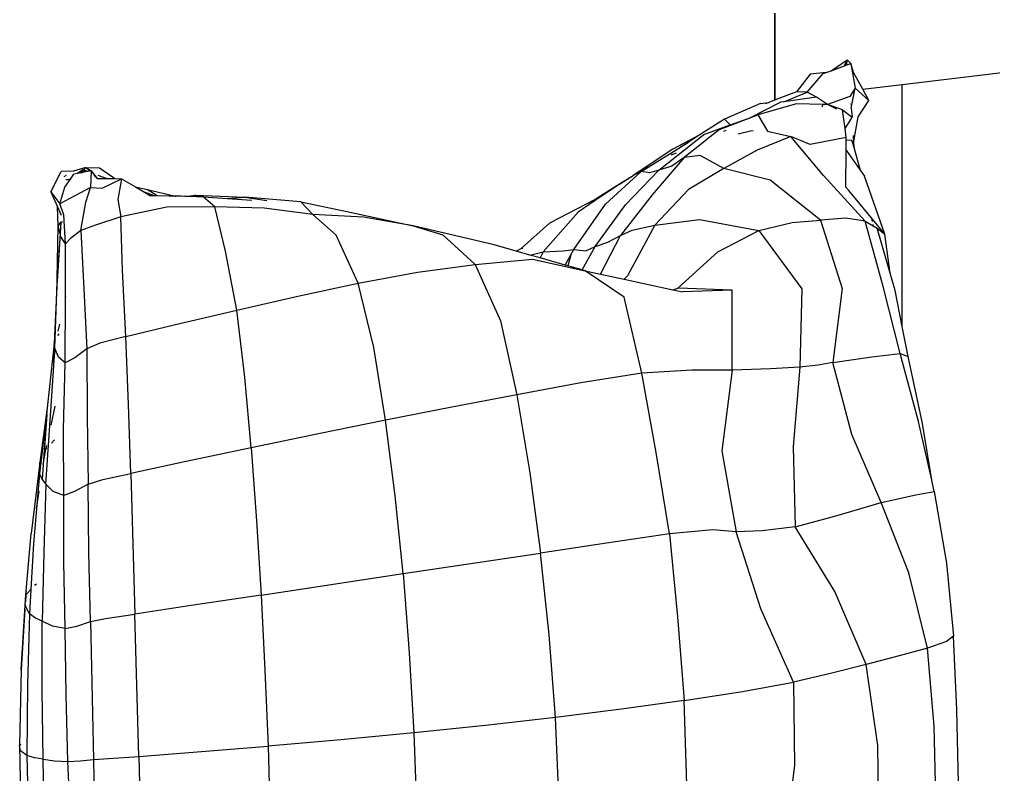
# Model space of a CAD drawing. Extents: x -10531 to 16009, y -6447 to 5372.
# Drawn here: x -3298 to -2758, y -2068 to -1649 of the extents above; entities that cross this region are included whole.
import ezdxf

# ---------------------------------------------------------------- set-up
doc = ezdxf.new("R2010")
doc.units = 0
doc.layers.get('0').update_dxf_attribs({"linetype": 'CONTINUOUS'})

msp = doc.modelspace()

# ---------------------------------------------------------------- linework, layer by layer
for p, q in [((-2879.4, -1643.17), (-2879.4, -1693.85)), ((-2879.3, -1643.16), (-2879.3, -1693.86)), ((-2808.64, -1685.39), (-2559.03, -1655.47)), ((-2848.07, -1677.75), (-2839.23, -1671.7)), ((-2840.69, -1675.07), (-2839.23, -1671.7)), ((-2839.23, -1671.7), (-2839.8, -1674.74)), ((-2839.23, -1671.7), (-2837.15, -1673.78)), ((-2850.89, -1678.78), (-2848.07, -1677.75)), ((-2848.07, -1677.75), (-2840.69, -1675.07)), ((-2840.69, -1675.07), (-2839.8, -1674.74)), ((-2839.8, -1674.74), (-2837.15, -1673.78)), ((-2837.15, -1673.78), (-2834.77, -1687.36)), ((-2835.61, -1678.78), (-2837.15, -1673.78)), ((-2859.78, -1679.73), (-2867.2, -1689.49)), ((-2861.32, -1689.66), (-2852.46, -1679.35)), ((-2850.89, -1678.78), (-2859.78, -1679.73)), ((-2852.46, -1679.35), (-2850.89, -1678.78)), ((-2830.55, -1688.02), (-2835.61, -1678.78)), ((-2834.77, -1687.36), (-2837.79, -1691.97)), ((-2836.95, -1698.42), (-2834.77, -1687.36)), ((-2834.77, -1687.36), (-2827.11, -1694.29)), ((-2830.55, -1688.02), (-2808.64, -1685.39)), ((-2827.11, -1694.29), (-2830.55, -1688.02)), ((-2808.64, -1819.5), (-2808.64, -1685.39)), ((-2879.4, -1694.11), (-2882.6, -1695.32)), ((-2879.3, -1693.86), (-2879.4, -1693.85)), ((-2879.4, -1693.85), (-2879.4, -1694.11)), ((-2879.3, -1694.07), (-2879.4, -1694.11)), ((-2879.3, -1693.86), (-2878.48, -1693.76)), ((-2878.48, -1693.76), (-2879.3, -1694.07)), ((-2879.3, -1693.86), (-2879.3, -1694.07)), ((-2867.2, -1689.49), (-2878.48, -1693.76)), ((-2874.27, -1695.02), (-2861.32, -1689.66)), ((-2856.14, -1692.47), (-2874.27, -1695.02)), ((-2861.32, -1689.66), (-2867.2, -1689.49)), ((-2856.14, -1692.47), (-2861.32, -1689.66)), ((-2850.01, -1696.43), (-2856.14, -1692.47)), ((-2837.79, -1691.97), (-2850.01, -1696.43)), ((-2833.11, -1703.22), (-2827.11, -1694.29)), ((-2887.3, -1695.87), (-2907.13, -1704.62)), ((-2893.42, -1703.98), (-2876.08, -1695.27)), ((-2867.34, -1696.14), (-2888.69, -1702.26)), ((-2887.3, -1695.87), (-2882.6, -1695.32)), ((-2882.6, -1695.32), (-2884.59, -1696.07)), ((-2874.27, -1695.02), (-2876.08, -1695.27)), ((-2852.71, -1696.39), (-2867.34, -1696.14)), ((-2852.71, -1696.39), (-2853.2, -1698)), ((-2850.01, -1696.43), (-2852.71, -1696.39)), ((-2844.96, -1699.09), (-2850.01, -1696.43)), ((-2841.83, -1699.51), (-2850.01, -1696.43)), ((-2841.83, -1699.51), (-2836.43, -1703.58)), ((-2840.38, -1709.78), (-2841.83, -1699.51)), ((-2837.22, -1696.34), (-2837.28, -1696.35)), ((-2837.02, -1698.59), (-2836.95, -1698.42)), ((-2836.95, -1698.42), (-2836.43, -1703.58)), ((-2907.13, -1704.62), (-2921.15, -1713.56)), ((-2907.13, -1704.62), (-2904.02, -1707.83)), ((-2904.02, -1707.83), (-2893.42, -1703.98)), ((-2894.29, -1704.42), (-2903.78, -1708.07)), ((-2888.69, -1702.26), (-2894.29, -1704.42)), ((-2894.29, -1704.42), (-2893.42, -1703.98)), ((-2893.42, -1703.98), (-2888.69, -1702.26)), ((-2888.69, -1702.26), (-2883.36, -1711.22)), ((-2840.38, -1709.78), (-2836.86, -1704.26)), ((-2836.86, -1704.26), (-2836.43, -1703.58)), ((-2836.86, -1704.26), (-2836.85, -1704.29)), ((-2835.67, -1717.82), (-2833.11, -1703.22)), ((-2918.62, -1713.14), (-2904.02, -1707.83)), ((-2910.13, -1710.52), (-2916.73, -1715.76)), ((-2903.78, -1708.07), (-2910.13, -1710.52)), ((-2907.48, -1711.22), (-2906.26, -1710.62)), ((-2904.02, -1707.83), (-2903.78, -1708.07)), ((-2891.28, -1711.01), (-2892.77, -1711.2)), ((-2839.68, -1714.74), (-2840.38, -1709.78)), ((-2943.53, -1732.84), (-2918.62, -1713.14)), ((-2921.15, -1713.56), (-2935.88, -1721.23)), ((-2921.15, -1713.56), (-2927.19, -1717.41)), ((-2916.89, -1715.89), (-2920, -1718.37)), ((-2917.36, -1716.08), (-2916.85, -1715.82)), ((-2916.73, -1715.76), (-2916.89, -1715.89)), ((-2916.85, -1715.82), (-2916.89, -1715.89)), ((-2916.85, -1715.82), (-2916.73, -1715.76)), ((-2892.77, -1711.2), (-2899.56, -1712.93)), ((-2870.46, -1714.22), (-2889.06, -1721.75)), ((-2883.36, -1711.22), (-2870.46, -1714.22)), ((-2859.7, -1718.74), (-2870.46, -1714.22)), ((-2852.27, -1735.77), (-2870.46, -1714.22)), ((-2839.68, -1714.74), (-2859.7, -1718.74)), ((-2839.72, -1721.82), (-2839.69, -1716.19)), ((-2839.69, -1716.19), (-2839.68, -1714.74)), ((-2836.64, -1716.47), (-2839.69, -1716.19)), ((-2835.9, -1713.71), (-2835.67, -1717.82)), ((-2935.88, -1721.23), (-2957.86, -1735.81)), ((-2953.43, -1733.61), (-2931.65, -1720.12)), ((-2931.65, -1720.12), (-2927.19, -1717.41)), ((-2928.87, -1718.5), (-2931.65, -1720.12)), ((-2920, -1718.37), (-2929.45, -1725.88)), ((-2927.19, -1717.41), (-2928.8, -1718.43)), ((-2920, -1718.37), (-2920.65, -1718.6)), ((-2889.06, -1721.75), (-2907.63, -1731.99)), ((-2835.67, -1717.82), (-2836.64, -1716.47)), ((-2836.64, -1716.47), (-2835.36, -1720.93)), ((-2835.67, -1717.82), (-2835.36, -1720.93)), ((-2835.36, -1720.93), (-2831.94, -1732.86)), ((-2929.45, -1725.88), (-2947.33, -1746.63)), ((-2933.92, -1723.44), (-2936.95, -1724.55)), ((-2929.45, -1725.88), (-2936.4, -1730.71)), ((-2920.6, -1724.7), (-2929.45, -1725.88)), ((-2907.63, -1731.99), (-2920.6, -1724.7)), ((-2839.86, -1742.34), (-2839.72, -1721.82)), ((-2839.72, -1721.82), (-2831.94, -1732.86)), ((-3261.11, -1731.37), (-3267.84, -1733.46)), ((-3262.28, -1732.82), (-3261.11, -1731.37)), ((-3261.11, -1731.37), (-3258.16, -1733.32)), ((-3261.11, -1731.37), (-3258.95, -1733.47)), ((-3261.11, -1731.37), (-3253.43, -1731.57)), ((-3253.43, -1731.57), (-3245.74, -1737.04)), ((-2949.6, -1730.9), (-2956.51, -1735.14)), ((-2936.4, -1730.71), (-2943.53, -1732.84)), ((-2907.63, -1731.99), (-2927.13, -1743.6)), ((-2881.87, -1738.44), (-2907.63, -1731.99)), ((-3280.55, -1744.97), (-3274.81, -1733.68)), ((-3267.84, -1733.46), (-3274.81, -1733.68)), ((-3271.96, -1735.79), (-3273.21, -1736.5)), ((-3272.73, -1742.3), (-3269.57, -1737.79)), ((-3269.49, -1737.61), (-3270.24, -1738.18)), ((-3270.24, -1738.18), (-3269.57, -1737.79)), ((-3269.57, -1737.79), (-3267.7, -1735.12)), ((-3265.64, -1734.74), (-3267.7, -1735.12)), ((-3262.82, -1732.62), (-3265.64, -1734.74)), ((-3263.85, -1734.4), (-3265.64, -1734.74)), ((-3263.85, -1734.4), (-3262.82, -1732.62)), ((-3263.5, -1734.33), (-3263.85, -1734.4)), ((-3263.5, -1734.33), (-3263.48, -1734.32)), ((-3263.49, -1734.33), (-3263.5, -1734.33)), ((-3262.76, -1734.19), (-3263.49, -1734.33)), ((-3263.49, -1734.33), (-3263.48, -1734.32)), ((-3263.48, -1734.32), (-3262.51, -1733.12)), ((-3263.48, -1734.32), (-3262.91, -1733.99)), ((-3262.76, -1734.19), (-3262.91, -1733.99)), ((-3262.82, -1732.62), (-3262.51, -1733.12)), ((-3262.28, -1732.82), (-3262.82, -1732.62)), ((-3261.94, -1734.04), (-3262.76, -1734.19)), ((-3262.51, -1733.12), (-3262.28, -1732.82)), ((-3262.51, -1733.12), (-3261.94, -1734.04)), ((-3259.98, -1733.67), (-3262.28, -1732.82)), ((-3259.98, -1733.67), (-3261.94, -1734.04)), ((-3258.95, -1733.47), (-3259.98, -1733.67)), ((-3258.16, -1733.32), (-3258.95, -1733.47)), ((-3258.16, -1733.32), (-3258.53, -1742.56)), ((-3258.16, -1733.32), (-3254.72, -1737.58)), ((-3256.64, -1735.72), (-3254.72, -1737.58)), ((-3254.72, -1737.58), (-3245.64, -1737.59)), ((-3249.59, -1737.5), (-3254.33, -1735.75)), ((-3252.12, -1742.84), (-3241.4, -1737.6)), ((-3245.74, -1737.04), (-3245.64, -1737.59)), ((-3245.74, -1737.04), (-3244.95, -1737.59)), ((-3245.64, -1737.59), (-3244.95, -1737.59)), ((-3244.95, -1737.59), (-3241.4, -1737.6)), ((-3241.4, -1737.6), (-3243.44, -1749.11)), ((-3241.4, -1737.6), (-3233.64, -1742.14)), ((-2973.19, -1751.74), (-2953.43, -1733.61)), ((-2965.39, -1740.58), (-2957.86, -1735.81)), ((-2958.77, -1736.52), (-2965.39, -1740.58)), ((-2962.07, -1752.13), (-2943.53, -1732.84)), ((-2956.51, -1735.14), (-2958.22, -1736.19)), ((-2957.86, -1735.81), (-2956.51, -1735.14)), ((-2956.51, -1735.14), (-2953.43, -1733.61)), ((-2948.69, -1734.36), (-2953.43, -1733.61)), ((-2943.53, -1732.84), (-2948.69, -1734.36)), ((-2829.16, -1761.22), (-2852.27, -1735.77)), ((-2831.94, -1732.86), (-2829.58, -1736.22)), ((-2818.27, -1768.32), (-2829.58, -1736.22)), ((-3275.56, -1751.51), (-3272.73, -1742.3)), ((-3270.24, -1738.18), (-3272.2, -1738.28)), ((-3258.53, -1742.56), (-3267.19, -1747.14)), ((-3261.06, -1750.63), (-3258.53, -1742.56)), ((-3258.53, -1742.56), (-3252.12, -1742.84)), ((-3252.58, -1742.12), (-3252.5, -1742.06)), ((-3233.64, -1742.14), (-3227.04, -1743.57)), ((-3233.64, -1742.14), (-3228.59, -1745.1)), ((-2965.39, -1740.58), (-2979.39, -1750.1)), ((-2965.39, -1740.58), (-2978.85, -1749.06)), ((-2854.02, -1760.58), (-2881.87, -1738.44)), ((-2838.35, -1744.16), (-2839.86, -1742.34)), ((-3280.55, -1744.97), (-3275.56, -1751.51)), ((-3280.55, -1744.97), (-3276.8, -1753.29)), ((-3267.19, -1747.14), (-3275.56, -1751.51)), ((-3223.04, -1747.09), (-3228.59, -1745.1)), ((-3228.59, -1745.1), (-3225.28, -1747.04)), ((-3221.51, -1747.12), (-3227.04, -1743.57)), ((-3227.04, -1743.57), (-3212.14, -1747.14)), ((-3223.04, -1747.09), (-3225.28, -1747.04)), ((-3221.51, -1747.12), (-3223.04, -1747.09)), ((-3214.96, -1747.26), (-3221.51, -1747.12)), ((-3214.96, -1747.26), (-3212.14, -1747.14)), ((-3212.22, -1747.32), (-3214.96, -1747.26)), ((-3211.68, -1747.25), (-3212.22, -1747.32)), ((-3211.31, -1747.34), (-3212.22, -1747.32)), ((-3212.14, -1747.14), (-3210.23, -1747.06)), ((-3212.14, -1747.14), (-3211.68, -1747.25)), ((-3210.23, -1747.06), (-3211.68, -1747.25)), ((-3211.68, -1747.25), (-3211.31, -1747.34)), ((-3206.25, -1747.45), (-3211.31, -1747.34)), ((-3206.25, -1747.45), (-3210.23, -1747.06)), ((-3206.23, -1747.45), (-3206.25, -1747.45)), ((-3206.23, -1747.45), (-3200.27, -1746.77)), ((-3202.18, -1747.54), (-3206.23, -1747.45)), ((-3200.27, -1746.77), (-3202.18, -1747.54)), ((-3199.89, -1747.59), (-3202.18, -1747.54)), ((-3200.27, -1746.77), (-3172.9, -1747.88)), ((-3199.89, -1747.59), (-3200.27, -1746.77)), ((-3196, -1747.67), (-3199.89, -1747.59)), ((-3189.59, -1753.3), (-3196, -1747.67)), ((-3196, -1747.67), (-3182.5, -1748.57)), ((-3182.5, -1748.57), (-3172.9, -1747.88)), ((-3182.5, -1748.57), (-3169.01, -1749.47)), ((-3141.93, -1750.42), (-3172.9, -1747.88)), ((-3172.9, -1747.88), (-3160.86, -1749.75)), ((-2947.33, -1746.63), (-2964.78, -1769.15)), ((-2927.13, -1743.6), (-2945.85, -1763.34)), ((-2838.35, -1744.16), (-2838.36, -1744.3)), ((-2825.84, -1759.21), (-2838.35, -1744.16)), ((-3276.44, -1763.93), (-3276.8, -1753.29)), ((-3276.8, -1753.29), (-3274.79, -1757.76)), ((-3273.26, -1757.67), (-3275.56, -1751.51)), ((-3263.93, -1766.26), (-3261.06, -1750.63)), ((-3243.44, -1749.11), (-3241.73, -1758.82)), ((-3216.25, -1753.46), (-3241.73, -1758.82)), ((-3189.59, -1753.3), (-3216.25, -1753.46)), ((-3162.31, -1753.94), (-3189.59, -1753.3)), ((-3183.64, -1777.86), (-3189.59, -1753.3)), ((-3135.25, -1757.5), (-3162.31, -1753.94)), ((-3141.93, -1750.42), (-3135.25, -1757.5)), ((-3141.93, -1750.42), (-3115.49, -1755.9)), ((-2978.85, -1749.06), (-3004.11, -1762.35)), ((-2990.66, -1776.86), (-2973.19, -1751.74)), ((-2979.39, -1750.1), (-2988.3, -1756.16)), ((-2978.85, -1749.06), (-2979.39, -1750.1)), ((-2978.79, -1775.21), (-2962.07, -1752.13)), ((-3272.35, -1773.75), (-3273.26, -1757.67)), ((-3241.73, -1758.82), (-3255.74, -1763.44)), ((-3240.72, -1788.29), (-3241.73, -1758.82)), ((-3107.27, -1758.9), (-3135.25, -1757.5)), ((-3122.31, -1768.87), (-3135.25, -1757.5)), ((-3115.49, -1755.9), (-3079.67, -1763.71)), ((-3079.67, -1763.71), (-3107.27, -1758.9)), ((-2988.3, -1756.16), (-3007.71, -1778.2)), ((-2839.91, -1759.46), (-2854.02, -1760.58)), ((-2829.16, -1761.22), (-2839.91, -1759.46)), ((-2825.84, -1759.21), (-2825.39, -1761.27)), ((-2818.27, -1768.32), (-2825.84, -1759.21)), ((-3277.03, -1793.3), (-3276.44, -1763.93)), ((-3276.44, -1763.93), (-3274.97, -1761.79)), ((-3275.38, -1767.97), (-3276.44, -1763.93)), ((-3274.97, -1761.79), (-3275.38, -1767.97)), ((-3274.97, -1761.79), (-3275.36, -1768.02)), ((-3274.97, -1761.79), (-3273.75, -1761.35)), ((-3255.74, -1763.44), (-3263.93, -1766.26)), ((-3034.75, -1774.35), (-3079.67, -1763.71)), ((-3079.67, -1763.71), (-3063.31, -1768.77)), ((-3019.81, -1776.36), (-3004.11, -1762.35)), ((-2945.85, -1763.34), (-2960.92, -1791.43)), ((-2958.34, -1766.21), (-2945.85, -1763.34)), ((-2945.85, -1763.34), (-2921.03, -1760.28)), ((-2921.03, -1760.28), (-2888.19, -1766.33)), ((-2888.19, -1766.33), (-2869.68, -1761.91)), ((-2869.68, -1761.91), (-2854.02, -1760.58)), ((-2854.02, -1760.58), (-2842.05, -1798.53)), ((-2819.23, -1797.3), (-2829.16, -1761.22)), ((-2829.16, -1761.22), (-2824.87, -1763.68)), ((-2825.02, -1763.02), (-2824.87, -1763.68)), ((-2824.87, -1763.68), (-2822.53, -1765.02)), ((-3275.36, -1768.02), (-3277.06, -1794.6)), ((-3275.38, -1767.97), (-3276.97, -1791.96)), ((-3275.36, -1768.02), (-3275.38, -1767.97)), ((-3274.89, -1769.85), (-3275.36, -1768.02)), ((-3272.35, -1773.75), (-3274.89, -1769.85)), ((-3263.93, -1766.26), (-3269.66, -1770.74)), ((-3263.93, -1766.26), (-3262.32, -1795.23)), ((-3110.15, -1795.55), (-3122.31, -1768.87)), ((-3063.31, -1768.77), (-3045.27, -1785.25)), ((-2975.85, -1790.55), (-2964.78, -1769.15)), ((-2971.89, -1772.76), (-2964.78, -1769.15)), ((-2964.78, -1769.15), (-2958.34, -1766.21)), ((-2910.78, -1778.12), (-2888.19, -1766.33)), ((-2888.19, -1766.33), (-2864.32, -1798.63)), ((-2822.53, -1765.02), (-2818.27, -1768.32)), ((-2815.33, -1789.93), (-2822.53, -1765.02)), ((-2815.33, -1789.93), (-2818.27, -1768.32)), ((-3269.66, -1770.74), (-3272.35, -1773.75)), ((-3272.31, -1802.93), (-3272.35, -1773.75)), ((-3022.63, -1777.81), (-3034.75, -1774.35)), ((-2986.01, -1788.24), (-2978.79, -1775.21)), ((-2983.96, -1777.61), (-2978.79, -1775.21)), ((-2978.79, -1775.21), (-2971.89, -1772.76)), ((-3177.4, -1810.47), (-3183.64, -1777.86)), ((-3022.63, -1777.81), (-3019.81, -1776.36)), ((-3014.96, -1779.99), (-3022.63, -1777.81)), ((-3019.81, -1776.36), (-3018.89, -1776.16)), ((-3014.96, -1779.99), (-3007.71, -1778.2)), ((-3009.39, -1781.58), (-3014.96, -1779.99)), ((-3007.71, -1778.2), (-3009.39, -1781.58)), ((-3007.71, -1778.2), (-2996.65, -1777.55)), ((-2996.65, -1777.55), (-2990.66, -1776.86)), ((-2995.5, -1785.54), (-2992.36, -1779.91)), ((-2992.36, -1779.91), (-2993.96, -1785.98)), ((-2992.36, -1779.91), (-2990.66, -1776.86)), ((-2990.66, -1776.86), (-2983.96, -1777.61)), ((-2933.07, -1798.36), (-2910.78, -1778.12)), ((-3077.36, -1789.46), (-3045.27, -1785.25)), ((-3045.27, -1785.25), (-3013.54, -1782.18)), ((-3045.27, -1785.25), (-3031.28, -1816.38)), ((-3013.54, -1782.18), (-2984.37, -1788.71)), ((-2995.5, -1785.54), (-3009.39, -1781.58)), ((-2993.96, -1785.98), (-2995.5, -1785.54)), ((-2986.01, -1788.24), (-2993.96, -1785.98)), ((-3277.06, -1794.6), (-3276.97, -1791.96)), ((-3276.97, -1791.96), (-3277.03, -1793.3)), ((-3238.93, -1825.17), (-3240.72, -1788.29)), ((-3110.15, -1795.55), (-3077.36, -1789.46)), ((-2984.37, -1788.71), (-2986.01, -1788.24)), ((-2962.72, -1803.31), (-2984.37, -1788.71)), ((-2984.37, -1788.71), (-2975.85, -1790.55)), ((-2975.85, -1790.55), (-2962.72, -1793.39)), ((-2960.92, -1791.43), (-2962.72, -1793.39)), ((-2812.52, -1799.66), (-2815.33, -1789.93)), ((-3277.03, -1793.3), (-3278.61, -1828.95)), ((-3278.21, -1831.66), (-3277.06, -1794.73)), ((-3277.06, -1794.6), (-3277.03, -1793.3)), ((-3277.06, -1794.6), (-3277.06, -1794.68)), ((-3277.06, -1794.68), (-3277.06, -1794.73)), ((-3262.32, -1795.23), (-3260.53, -1831.89)), ((-3143.61, -1802.79), (-3110.15, -1795.55)), ((-3101.44, -1831.25), (-3110.15, -1795.55)), ((-2962.72, -1793.39), (-2935.88, -1799.2)), ((-2809.85, -1834.6), (-2819.23, -1797.3)), ((-3272.27, -1802.77), (-3272.31, -1802.93)), ((-2935.88, -1799.2), (-2933.07, -1798.36)), ((-2935.88, -1799.2), (-2935.77, -1799.22)), ((-2935.77, -1799.22), (-2933.07, -1798.36)), ((-2935.77, -1799.22), (-2935.69, -1799.24)), ((-2935.69, -1799.24), (-2933.07, -1798.36)), ((-2935.69, -1799.24), (-2930.53, -1800.35)), ((-2927.61, -1798.55), (-2933.07, -1798.36)), ((-2902.87, -1799.43), (-2930.53, -1800.35)), ((-2927.61, -1798.4), (-2927.61, -1798.55)), ((-2902.87, -1799.43), (-2927.61, -1798.55)), ((-2902.86, -1843.87), (-2902.87, -1799.43)), ((-2864.32, -1798.63), (-2865.39, -1842.15)), ((-2842.05, -1798.53), (-2847.06, -1839.45)), ((-2808.64, -1819.5), (-2812.52, -1799.66)), ((-3272.46, -1839.7), (-3272.3, -1803.2)), ((-3272.3, -1803.2), (-3272.31, -1802.93)), ((-3177.4, -1810.47), (-3143.61, -1802.79)), ((-2953.07, -1845.41), (-2962.72, -1803.31)), ((-3211.36, -1818.42), (-3177.4, -1810.47)), ((-3172.98, -1847.59), (-3177.4, -1810.47)), ((-3275.72, -1818.31), (-3276.57, -1822.15)), ((-3238.93, -1825.17), (-3211.36, -1818.42)), ((-3031.28, -1816.38), (-3022.27, -1857.44)), ((-3276.52, -1824.53), (-3275.89, -1823.67)), ((-2805.37, -1836.28), (-2808.64, -1819.5)), ((-3278.61, -1828.95), (-3282.27, -1862.98)), ((-3278.21, -1831.66), (-3278.61, -1828.95)), ((-3253.4, -1828.82), (-3260.53, -1831.89)), ((-3238.93, -1825.17), (-3253.4, -1828.82)), ((-3237.39, -1862.81), (-3238.93, -1825.17)), ((-3280.6, -1869.14), (-3278.3, -1833)), ((-3278.3, -1833), (-3279.13, -1839.41)), ((-3278.28, -1832.78), (-3279.11, -1839.07)), ((-3278.21, -1832.34), (-3278.3, -1833)), ((-3278.3, -1833), (-3278.28, -1832.78)), ((-3278.28, -1832.78), (-3278.21, -1831.66)), ((-3278.21, -1832.24), (-3278.28, -1832.78)), ((-3276.31, -1836.54), (-3278.21, -1831.66)), ((-3260.53, -1831.89), (-3267.16, -1836.96)), ((-3260.53, -1831.89), (-3260.41, -1869.25)), ((-3095.05, -1871.55), (-3101.44, -1831.25)), ((-2825.51, -1836.31), (-2809.85, -1834.6)), ((-2799.59, -1872.3), (-2809.85, -1834.6)), ((-2809.85, -1834.6), (-2805.37, -1836.28)), ((-3272.46, -1839.7), (-3276.31, -1836.54)), ((-3273.43, -1876.42), (-3272.46, -1839.7)), ((-3267.16, -1836.96), (-3272.46, -1839.7)), ((-2847.06, -1839.45), (-2855.21, -1841.01)), ((-2847.06, -1839.45), (-2825.51, -1836.31)), ((-2836.69, -1879.41), (-2847.06, -1839.45)), ((-2797.54, -1873.4), (-2805.37, -1836.28)), ((-2953.07, -1845.41), (-2986.86, -1850.87)), ((-2925.28, -1843.81), (-2953.07, -1845.41)), ((-2945.05, -1889.49), (-2953.07, -1845.41)), ((-2902.86, -1843.87), (-2925.28, -1843.81)), ((-2902.86, -1843.87), (-2908.58, -1888.58)), ((-2881.61, -1843.11), (-2902.86, -1843.87)), ((-2865.39, -1842.15), (-2881.61, -1843.11)), ((-2865.39, -1842.15), (-2869.13, -1886.09)), ((-2855.21, -1841.01), (-2865.39, -1842.15)), ((-3169.53, -1886.87), (-3172.98, -1847.59)), ((-2986.86, -1850.87), (-3022.27, -1857.44)), ((-3022.27, -1857.44), (-3058.34, -1864.32)), ((-3022.27, -1857.44), (-3015.09, -1900.73)), ((-3282.29, -1863.15), (-3286.56, -1895.02)), ((-3282.29, -1863.15), (-3285.88, -1893.44)), ((-3282.63, -1866.37), (-3285.25, -1904.42)), ((-3282.3, -1863.26), (-3282.63, -1866.37)), ((-3282.29, -1863.15), (-3282.3, -1863.26)), ((-3282.27, -1862.98), (-3282.29, -1863.15)), ((-3278.19, -1863.82), (-3280.44, -1874.19)), ((-3236.13, -1901.11), (-3237.39, -1862.81)), ((-3058.34, -1864.32), (-3095.05, -1871.55)), ((-3282.66, -1868.3), (-3284.18, -1889.5)), ((-3283.19, -1906.91), (-3280.6, -1869.14)), ((-3260.41, -1869.25), (-3259.81, -1907.01)), ((-3095.05, -1871.55), (-3132.24, -1879.12)), ((-3089.72, -1913.5), (-3095.05, -1871.55)), ((-2792.34, -1904.85), (-2799.59, -1872.3)), ((-3273.34, -1913.28), (-3273.43, -1876.42)), ((-2792.34, -1904.85), (-2797.54, -1873.4)), ((-3280.12, -1884.21), (-3278.44, -1882.48)), ((-3132.24, -1879.12), (-3169.53, -1886.87)), ((-2820.41, -1917.21), (-2836.69, -1879.41)), ((-3284.64, -1896.03), (-3283.32, -1887.52)), ((-3284.18, -1889.5), (-3283.32, -1887.52)), ((-3282.9, -1885.55), (-3283.32, -1887.52)), ((-3283.32, -1887.52), (-3282.92, -1887.1)), ((-3169.53, -1886.87), (-3206.44, -1894.66)), ((-3169.53, -1886.87), (-3166.55, -1927.24)), ((-2908.58, -1888.58), (-2900.76, -1933.39)), ((-2869.13, -1886.09), (-2868.1, -1930.7)), ((-3285.88, -1893.44), (-3286.81, -1901.28)), ((-3286.56, -1895.02), (-3285.88, -1893.44)), ((-3284.18, -1889.5), (-3284.64, -1896.03)), ((-2937.6, -1934.45), (-2945.05, -1889.49)), ((-3286.56, -1895.02), (-3291.37, -1934.29)), ((-3286.81, -1901.28), (-3286.56, -1895.02)), ((-3284.64, -1896.03), (-3285.25, -1904.42)), ((-3206.44, -1894.66), (-3236.13, -1901.11)), ((-3286.81, -1901.28), (-3288.47, -1920.64)), ((-3286.81, -1901.28), (-3285.25, -1904.42)), ((-3285.25, -1904.42), (-3283.19, -1906.91)), ((-3259.81, -1907.01), (-3251.7, -1904.4)), ((-3251.7, -1904.4), (-3236.13, -1901.11)), ((-3236.13, -1901.11), (-3233.85, -1979.09)), ((-3015.09, -1900.73), (-3009.21, -1945.24)), ((-2790.95, -1911.11), (-2792.34, -1904.85)), ((-3283.19, -1906.91), (-3284.36, -1944.92)), ((-3279.26, -1910.99), (-3283.19, -1906.91)), ((-3259.81, -1907.01), (-3267.31, -1911.13)), ((-3259.35, -1944.97), (-3259.81, -1907.01)), ((-3288.47, -1920.64), (-3286.96, -1910.95)), ((-3273.34, -1913.28), (-3279.26, -1910.99)), ((-3273.36, -1950.18), (-3273.34, -1913.28)), ((-3267.31, -1911.13), (-3273.34, -1913.28)), ((-3085.33, -1956.62), (-3089.72, -1913.5)), ((-2820.41, -1917.21), (-2801.18, -1912.94)), ((-2801.18, -1912.94), (-2790.95, -1911.11)), ((-2790.95, -1911.11), (-2784.19, -1950.85)), ((-3288.47, -1920.64), (-3290.12, -1939.92)), ((-2844.71, -1924.45), (-2820.41, -1917.21)), ((-2805.04, -1956.23), (-2820.41, -1917.21)), ((-2868.1, -1930.7), (-2844.71, -1924.45)), ((-3166.55, -1927.24), (-3164, -1968.46)), ((-2868.1, -1930.7), (-2886.3, -1932.94)), ((-2845.95, -1966.52), (-2868.1, -1930.7)), ((-3294.3, -1968.43), (-3291.37, -1934.29)), ((-2937.6, -1934.45), (-2972.5, -1939.66)), ((-2913.59, -1932.37), (-2937.6, -1934.45)), ((-2937.6, -1934.45), (-2933.13, -1980.51)), ((-2900.76, -1933.39), (-2913.59, -1932.37)), ((-2886.3, -1932.94), (-2900.76, -1933.39)), ((-2886.95, -1976.16), (-2900.76, -1933.39)), ((-3290.12, -1939.92), (-3291.53, -1965.47)), ((-2972.5, -1939.66), (-3009.21, -1945.24)), ((-3284.36, -1944.92), (-3285.22, -1983.05)), ((-3258.55, -1983.12), (-3259.35, -1944.97)), ((-3085.33, -1956.62), (-3009.21, -1945.24)), ((-3004.39, -1990.5), (-3009.21, -1945.24)), ((-3272.63, -1987.06), (-3273.36, -1950.18)), ((-2784.19, -1950.85), (-2780.2, -1991.35)), ((-3164, -1968.46), (-3085.33, -1956.62)), ((-3085.33, -1956.62), (-3081.84, -2000.53)), ((-2794.75, -1997.94), (-2805.04, -1956.23)), ((-3289.44, -1963.24), (-3288.95, -1962.71)), ((-3288.95, -1962.71), (-3288.21, -1962.29)), ((-3294.71, -1974.18), (-3294.3, -1968.43)), ((-3294.3, -1968.43), (-3294.55, -1972.21)), ((-3294.3, -1968.43), (-3294.04, -1966.17)), ((-3294.3, -1968.43), (-3294.22, -1968.34)), ((-3293.88, -1967.97), (-3291.53, -1965.47)), ((-3291.53, -1965.47), (-3292.27, -1978.92)), ((-3164, -1968.46), (-3202.78, -1974.3)), ((-3164, -1968.46), (-3161.84, -2010.22)), ((-2828.74, -2006.95), (-2845.95, -1966.52)), ((-3296.96, -2009.89), (-3294.71, -1974.18)), ((-3294.68, -1974.25), (-3294.71, -1974.18)), ((-3294.64, -1973.63), (-3294.68, -1974.25)), ((-3292.27, -1978.92), (-3294.68, -1974.25)), ((-3202.78, -1974.3), (-3233.85, -1979.09)), ((-3294.81, -1976.34), (-3296.96, -2009.89)), ((-3292.27, -1978.92), (-3293.42, -2018.15)), ((-3288.92, -1981.31), (-3292.27, -1978.92)), ((-3250.12, -1981.41), (-3233.85, -1979.09)), ((-3231.74, -2058.07), (-3233.85, -1979.09)), ((-2933.13, -1980.51), (-2929.61, -2026.91)), ((-2868.96, -2016.84), (-2886.95, -1976.16)), ((-3285.22, -1983.05), (-3288.92, -1981.31)), ((-3285.28, -2021.24), (-3285.22, -1983.05)), ((-3279.55, -1985.67), (-3285.22, -1983.05)), ((-3272.63, -1987.06), (-3279.55, -1985.67)), ((-3272.63, -1987.06), (-3266.12, -1985.72)), ((-3266.12, -1985.72), (-3258.55, -1983.12)), ((-3258.55, -1983.12), (-3250.12, -1981.41)), ((-3258.55, -1983.12), (-3256.86, -2059.69)), ((-3272.05, -2023.9), (-3272.63, -1987.06)), ((-3000.88, -2036.33), (-3004.39, -1990.5)), ((-2780.2, -1991.35), (-2784.15, -1994.31)), ((-2778.36, -2032.15), (-2780.2, -1991.35)), ((-2784.15, -1994.31), (-2794.75, -1997.94)), ((-3081.84, -2000.53), (-3079.32, -2044.89)), ((-2810.4, -2002.25), (-2828.74, -2006.95)), ((-2794.75, -1997.94), (-2810.4, -2002.25)), ((-2790.9, -2041.25), (-2794.75, -1997.94)), ((-2828.74, -2006.95), (-2848.37, -2011.95)), ((-2822.24, -2051.83), (-2828.74, -2006.95)), ((-3296.96, -2009.89), (-3297.86, -2051.71)), ((-3161.84, -2010.22), (-3160.1, -2052.31)), ((-2848.37, -2011.95), (-2868.96, -2016.84)), ((-3293.42, -2018.15), (-3293.73, -2057.52)), ((-2897.18, -2021.98), (-2868.96, -2016.84)), ((-2868.96, -2016.84), (-2868.36, -2063.04)), ((-3284.77, -2059.44), (-3285.28, -2021.24)), ((-3270.98, -2060.75), (-3272.05, -2023.9)), ((-2929.61, -2026.91), (-2897.18, -2021.98)), ((-2929.61, -2026.91), (-2964.29, -2031.69)), ((-2928.05, -2073.57), (-2929.61, -2026.91)), ((-2964.29, -2031.69), (-3000.88, -2036.33)), ((-2777.49, -2072.96), (-2778.36, -2032.15)), ((-3000.88, -2036.33), (-3039.54, -2040.75)), ((-2998.91, -2082.46), (-3000.88, -2036.33)), ((-3079.32, -2044.89), (-3119.7, -2048.77)), ((-3039.54, -2040.75), (-3079.32, -2044.89)), ((-3079.32, -2044.89), (-3077.73, -2089.44)), ((-2789.98, -2084.71), (-2790.9, -2041.25)), ((-3119.7, -2048.77), (-3160.1, -2052.31)), ((-3297.86, -2051.71), (-3297.18, -2051.21)), ((-3297.86, -2051.71), (-3296.98, -2093.64)), ((-3297.25, -2054.95), (-3297.86, -2051.71)), ((-3293.73, -2057.52), (-3297.25, -2054.95)), ((-3231.74, -2058.07), (-3160.1, -2052.31)), ((-3160.1, -2052.31), (-3158.78, -2094.51)), ((-2821.68, -2097.14), (-2822.24, -2051.83)), ((-3293.73, -2057.52), (-3292.71, -2096.91)), ((-3289.58, -2058.77), (-3293.73, -2057.52)), ((-3284.77, -2059.44), (-3289.58, -2058.77)), ((-3284.77, -2059.44), (-3278.4, -2060.33)), ((-3283.87, -2097.6), (-3284.77, -2059.44)), ((-3278.4, -2060.33), (-3270.98, -2060.75)), ((-3270.98, -2060.75), (-3264.14, -2060.4)), ((-3269.57, -2097.49), (-3270.98, -2060.75)), ((-3264.14, -2060.4), (-3256.86, -2059.69)), ((-3256.86, -2059.69), (-3248.44, -2059.16)), ((-3256.86, -2059.69), (-3255.97, -2098.07)), ((-3248.44, -2059.16), (-3231.74, -2058.07)), ((-3231.74, -2058.07), (-3229.85, -2130.67)), ((-2868.36, -2063.04), (-2874.1, -2107.88))]:
    msp.add_line(p, q)

doc.saveas('drawing.dxf')
